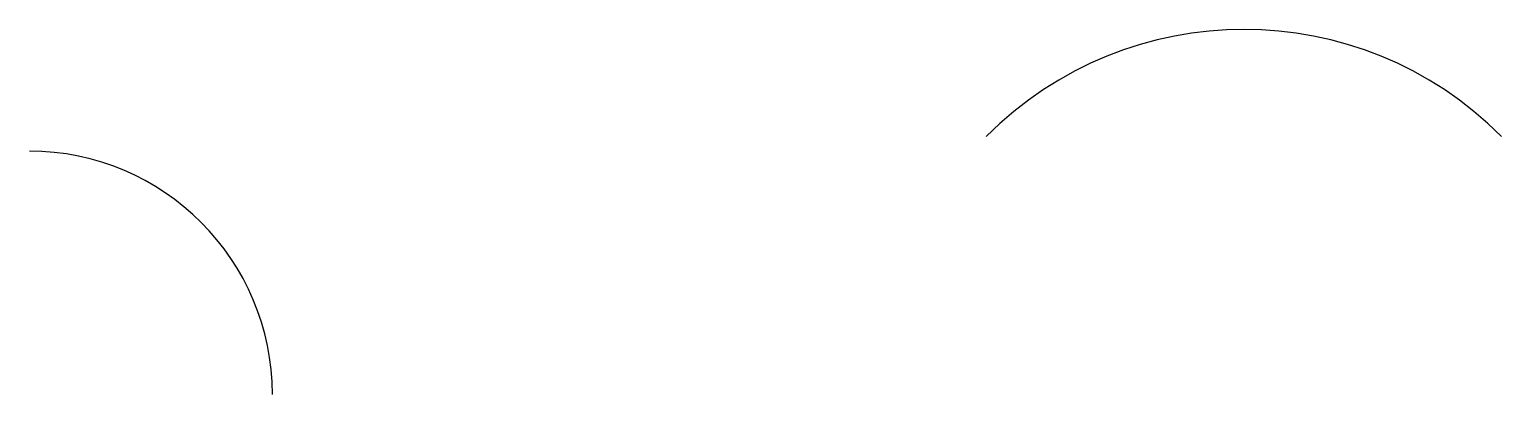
# Model space of a CAD drawing. Header units: millimetres. Extents: x 0 to 24.2, y 0 to 6.
import ezdxf

# ---------------------------------------------------------------- set-up
doc = ezdxf.new("R2010")
doc.units = ezdxf.units.MM

msp = doc.modelspace()

# ---------------------------------------------------------------- linework, layer by layer
for centre, radius, start, end in [((20, 0), 6, 45, 135), ((5, 5), 0, 0, 90), ((0, 0), 4, 0, 90)]:
    msp.add_arc(centre, radius, start, end)

doc.saveas('drawing.dxf')
